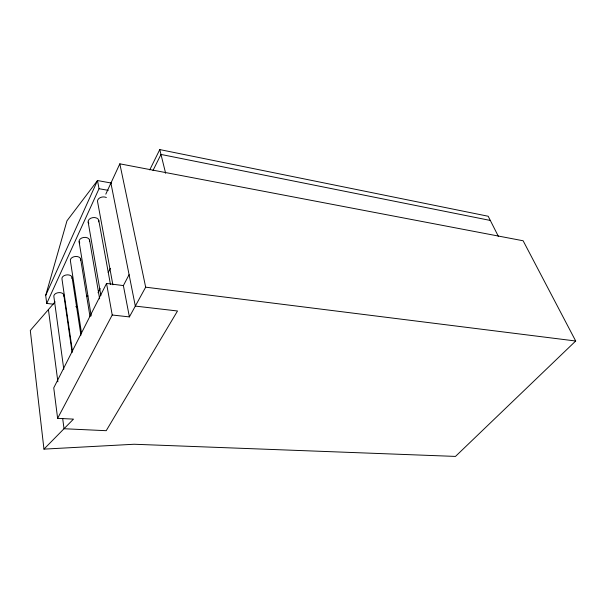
<?xml version="1.0" encoding="UTF-8"?>
<svg xmlns="http://www.w3.org/2000/svg" width="606" height="606" viewBox="0 0 606 606"><rect width="100%" height="100%" fill="white"/><g stroke="black" fill="none" stroke-linecap="round" stroke-linejoin="round"><path stroke-width="0.91" d="M53.283 304.174L46.738 303.439L45.692 295.425L66.978 220.804L97.505 180.543L111.466 183.08M45.692 295.425L97.505 180.543L99.036 188.708L46.738 303.439M105.8 194.147L119.829 163.825L523.13 240.771L575.7 341.011L455.477 456.416L134.161 444.251L43.958 449.122L30.3 330.467L55.108 301.849M149.743 169.892L159.772 149.584L488.194 216.251L498.412 236.438M152.985 170.506L160.976 154.439L490.315 220.448M98.036 292.789L100.157 288.577M108.201 272.594L110.315 268.39M129.086 274.685L123.382 285.585L106.55 283.441L53.745 387.87L57.623 418.337L73.477 419.125L43.958 449.122M57.623 418.337L112.216 315.006L106.55 283.441M112.216 315.006L129.396 316.908L145.667 287.176L119.829 163.825M75.735 306.689L77.606 306.901M145.667 287.176L575.7 341.011M99.036 188.708L108.224 190.337M159.772 149.584L165.643 173.308M110.913 183.095L135.32 306.091L177.513 310.992L106.209 430.692L64.024 428.737L62.668 418.413M123.382 285.585L129.396 316.908M112.875 284.805L97.566 201.631A5.469 3.833 -7.7 0 1 100.301 197.617A5.469 3.833 -7.7 0 1 106.353 197.541M98.786 220.417L110.444 284.373M88.158 222.084L100.884 295.561M89.552 240.097L99.642 298.841M79.106 241.764L91.188 315.862M80.651 259.05L89.983 316.597M81.545 333.368L70.387 260.724A5.212 3.394 -7 0 1 75.803 256.452A5.212 3.394 -7 0 1 80.53 260.383M72.076 277.313L80.931 335.179M72.417 351.094L61.979 278.995A5.128 3.265 -6.9 0 1 67.281 274.851A5.128 3.265 -6.9 0 1 71.978 278.601M63.812 294.933L72.122 352.487M63.789 369.259L53.873 296.614A5.045 3.144 -6.8 0 1 59.055 292.6A5.045 3.144 -6.8 0 1 63.721 296.167M48.419 309.575L57.881 381.818M86.643 296.084A4.939 3.068 -8.2 0 1 87.931 295.97M79.78 243.021A5.295 3.53 -7.2 0 1 83.62 237.454A5.295 3.53 -7.2 0 1 89.415 241.483M88.832 223.402A5.378 3.674 -7.4 0 1 92.794 217.622A5.378 3.674 -7.4 0 1 98.626 221.864"/></g></svg>
